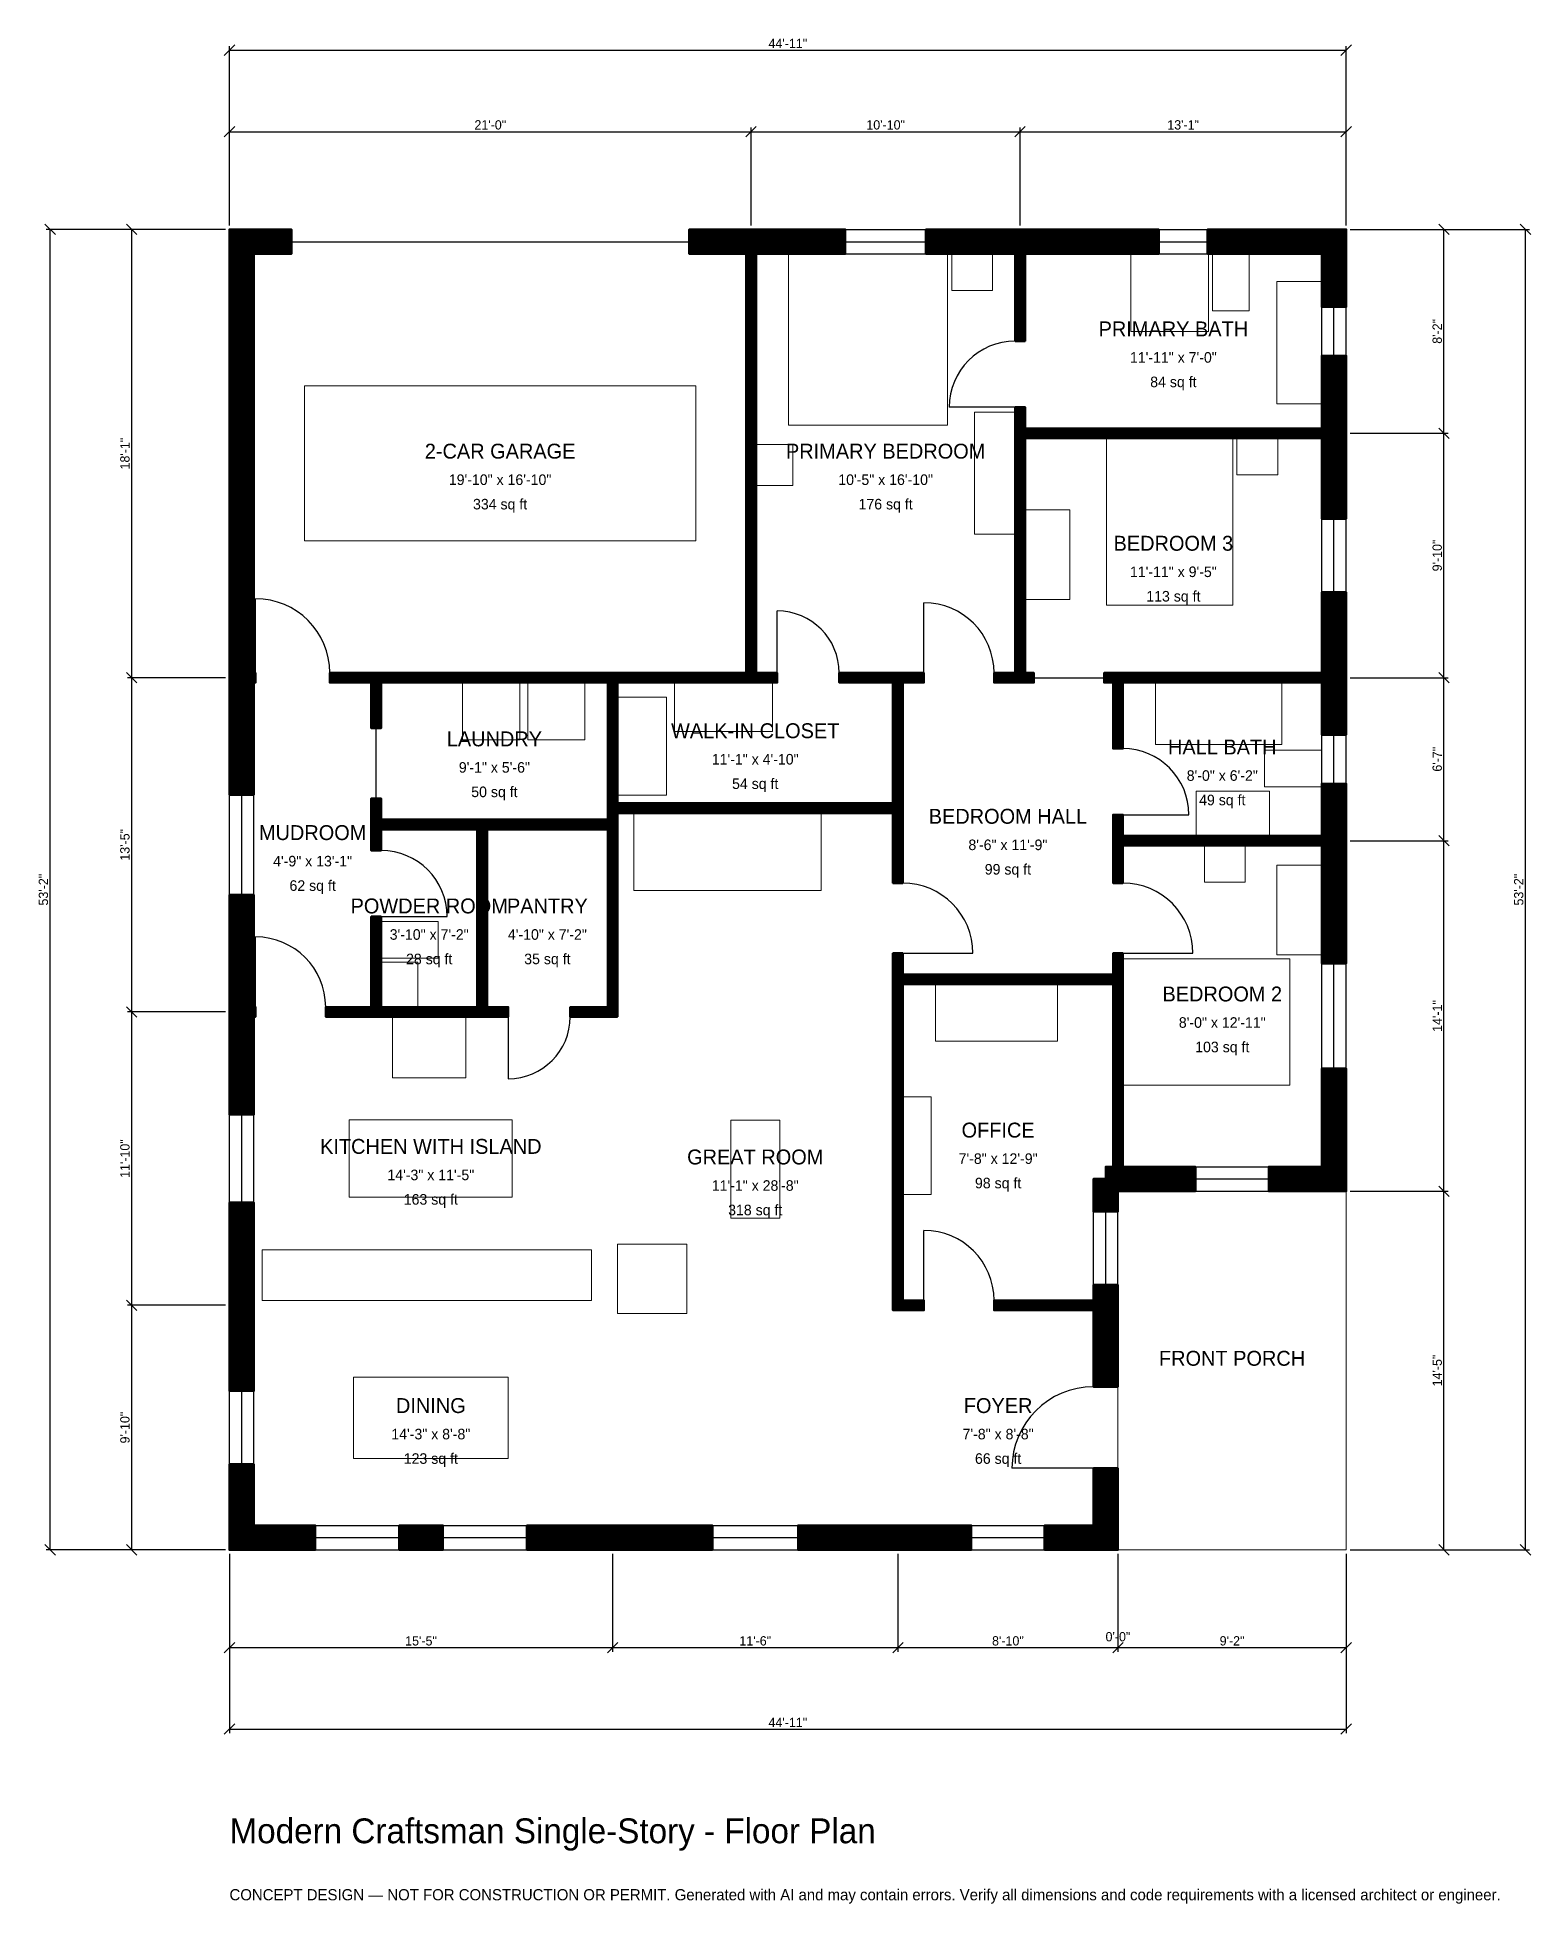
# Model space of a CAD drawing. Header units: inches. Extents: x -93 to 628, y -171 to 731.
import ezdxf
from ezdxf.enums import TextEntityAlignment as Align

# ---------------------------------------------------------------- set-up
doc = ezdxf.new("R2010")
doc.units = ezdxf.units.IN
doc.header["$MEASUREMENT"] = 0
doc.linetypes.add('DASHED', pattern=[0.6, 0.5, -0.1])
for name, color, linetype, lineweight in [('A-ANNO-DIMS', 1, 'Continuous', 13), ('A-ANNO-TEXT', 7, 'Continuous', 18), ('A-AREA-IDEN', 7, 'Continuous', 18), ('A-DOOR', 2, 'Continuous', 25), ('A-FLOR-FIXT', 9, 'Continuous', 13), ('A-FURN', 9, 'Continuous', 13), ('A-GLAZ', 4, 'Continuous', 25), ('A-SITE-PAVE', 8, 'Continuous', 13), ('A-WALL', 7, 'Continuous', 50), ('A-WALL-PATT', 8, 'Continuous', 13)]:
    doc.layers.add(name, color=color, linetype=linetype, lineweight=lineweight)
doc.dimstyles.new('PLAN', dxfattribs={"dimtxt": 4.5, "dimasz": 3, "dimexe": 2, "dimexo": 2, "dimgap": 1, "dimtad": 1, "dimdec": 0, "dimlunit": 4, "dimtsz": 2.5, "dimcen": 2.5, "dimclrd": 1, "dimclre": 1, "dimazin": 3, "dimtfac": 1, "dimtmove": 0, "dimatfit": 3})

msp = doc.modelspace()

# ---------------------------------------------------------------- hatches: boundary and pattern name
at = {"layer": 'A-WALL-PATT'}
h = msp.add_hatch(dxfattribs=at)
h.set_pattern_fill('ANSI31', color=8, scale=0.8)
h.paths.add_polyline_path([(0, 0), (0, 11.811), (0, 11.811), (0, 41.3386), (11.811, 41.3386), (11.811, 11.811), (41.4042, 11.811), (41.4042, 0), (11.811, 0), (11.811, 0), (0, 0), (0, 0), (0, 0)])
h.paths.add_polyline_path([(0, 112.2047), (0, 124.0157), (0, 167.7165), (11.811, 167.7165), (11.811, 124.0157), (11.811, 112.2047), (11.811, 76.7717), (0, 76.7717), (0, 112.2047)])
h.paths.add_polyline_path([(0, 253.937), (0, 257.4803), (0, 257.4803), (0, 262.2047), (0, 262.2047), (0, 265.748), (0, 316.3386), (11.811, 316.3386), (11.811, 265.748), (11.811, 262.2047), (12.5984, 262.2047), (12.5984, 257.4803), (11.811, 257.4803), (11.811, 253.937), (11.811, 210.2362), (0, 210.2362), (0, 253.937)])
h.paths.add_polyline_path([(0, 415.3543), (0, 418.8976), (0, 418.8976), (0, 423.622), (0, 423.622), (0, 427.1654), (0, 625.9843), (0, 625.9843), (0, 637.7953), (0, 637.7953), (0, 637.7953), (11.811, 637.7953), (11.811, 637.7953), (29.9213, 637.7953), (29.9213, 625.9843), (11.811, 625.9843), (11.811, 427.1654), (11.811, 423.622), (12.5984, 423.622), (12.5984, 418.8976), (11.811, 418.8976), (11.811, 415.3543), (11.811, 364.7638), (0, 364.7638), (0, 415.3543)])
h.paths.add_polyline_path([(246.063, 637.7953), (249.6063, 637.7953), (249.6063, 637.7953), (254.3307, 637.7953), (254.3307, 637.7953), (257.874, 637.7953), (297.4409, 637.7953), (297.4409, 625.9843), (257.874, 625.9843), (254.3307, 625.9843), (254.3307, 423.622), (264.5669, 423.622), (264.5669, 418.8976), (254.3307, 418.8976), (249.6063, 418.8976), (187.4016, 418.8976), (187.4016, 360.6299), (320.4724, 360.6299), (320.4724, 418.8976), (294.4882, 418.8976), (294.4882, 423.622), (320.4724, 423.622), (325.1969, 423.622), (335.4331, 423.622), (335.4331, 418.8976), (325.1969, 418.8976), (325.1969, 360.6299), (325.1969, 355.9055), (325.1969, 322.0472), (320.4724, 322.0472), (320.4724, 355.9055), (187.4016, 355.9055), (187.4016, 352.7559), (187.4016, 348.0315), (187.4016, 348.0315), (187.4016, 262.2047), (187.4016, 257.4803), (182.6772, 257.4803), (164.5669, 257.4803), (164.5669, 262.2047), (182.6772, 262.2047), (182.6772, 348.0315), (124.4094, 348.0315), (124.4094, 262.2047), (134.6457, 262.2047), (134.6457, 257.4803), (124.4094, 257.4803), (119.685, 257.4803), (73.2283, 257.4803), (68.5039, 257.4803), (46.4567, 257.4803), (46.4567, 262.2047), (68.5039, 262.2047), (68.5039, 305.9055), (73.2283, 305.9055), (73.2283, 262.2047), (119.685, 262.2047), (119.685, 348.0315), (73.2283, 348.0315), (73.2283, 337.7953), (68.5039, 337.7953), (68.5039, 348.0315), (68.5039, 348.0315), (68.5039, 352.7559), (68.5039, 362.9921), (73.2283, 362.9921), (73.2283, 352.7559), (119.685, 352.7559), (124.4094, 352.7559), (182.6772, 352.7559), (182.6772, 355.9055), (182.6772, 360.6299), (182.6772, 418.8976), (182.6772, 418.8976), (73.2283, 418.8976), (73.2283, 418.8976), (73.2283, 396.8504), (68.5039, 396.8504), (68.5039, 418.8976), (48.4252, 418.8976), (48.4252, 423.622), (68.5039, 423.622), (68.5039, 423.622), (187.4016, 423.622), (187.4016, 423.622), (249.6063, 423.622), (249.6063, 625.9843), (246.063, 625.9843), (222.0472, 625.9843), (222.0472, 637.7953), (246.063, 637.7953)])
h.paths.add_polyline_path([(375.9843, 637.7953), (379.5276, 637.7953), (379.5276, 637.7953), (384.252, 637.7953), (384.252, 637.7953), (387.7953, 637.7953), (448.8189, 637.7953), (448.8189, 625.9843), (387.7953, 625.9843), (384.252, 625.9843), (384.252, 583.8583), (379.5276, 583.8583), (379.5276, 625.9843), (375.9843, 625.9843), (336.4173, 625.9843), (336.4173, 637.7953), (375.9843, 637.7953)])
h.paths.add_polyline_path([(527.5591, 637.7953), (527.5591, 637.7953), (539.3701, 637.7953), (539.3701, 637.7953), (539.3701, 637.7953), (539.3701, 625.9843), (539.3701, 625.9843), (539.3701, 600.3937), (527.5591, 600.3937), (527.5591, 625.9843), (472.4409, 625.9843), (472.4409, 637.7953), (527.5591, 637.7953)])
h.paths.add_polyline_path([(539.3701, 545.2756), (539.3701, 541.7323), (539.3701, 541.7323), (539.3701, 537.0079), (539.3701, 537.0079), (539.3701, 533.4646), (539.3701, 498.0315), (527.5591, 498.0315), (527.5591, 533.4646), (527.5591, 537.0079), (384.252, 537.0079), (384.252, 423.622), (388.5827, 423.622), (388.5827, 418.8976), (384.252, 418.8976), (379.5276, 418.8976), (369.2913, 418.8976), (369.2913, 423.622), (379.5276, 423.622), (379.5276, 537.0079), (379.5276, 541.7323), (379.5276, 551.9685), (384.252, 551.9685), (384.252, 541.7323), (527.5591, 541.7323), (527.5591, 545.2756), (527.5591, 576.7717), (539.3701, 576.7717), (539.3701, 545.2756)])
h.paths.add_polyline_path([(539.3701, 427.1654), (539.3701, 423.622), (539.3701, 423.622), (539.3701, 418.8976), (539.3701, 418.8976), (539.3701, 415.3543), (539.3701, 393.7008), (527.5591, 393.7008), (527.5591, 415.3543), (527.5591, 418.8976), (431.4961, 418.8976), (431.4961, 387.0079), (426.7717, 387.0079), (426.7717, 418.8976), (422.4409, 418.8976), (422.4409, 423.622), (426.7717, 423.622), (426.7717, 423.622), (431.4961, 423.622), (527.5591, 423.622), (527.5591, 427.1654), (527.5591, 462.5984), (539.3701, 462.5984), (539.3701, 427.1654)])
h.paths.add_polyline_path([(539.3701, 348.4252), (539.3701, 344.8819), (539.3701, 344.8819), (539.3701, 340.1575), (539.3701, 340.1575), (539.3701, 336.6142), (539.3701, 283.2677), (527.5591, 283.2677), (527.5591, 336.6142), (527.5591, 340.1575), (431.4961, 340.1575), (431.4961, 322.0472), (426.7717, 322.0472), (426.7717, 340.1575), (426.7717, 344.8819), (426.7717, 355.1181), (431.4961, 355.1181), (431.4961, 344.8819), (527.5591, 344.8819), (527.5591, 348.4252), (527.5591, 370.0787), (539.3701, 370.0787), (539.3701, 348.4252)])
h.paths.add_polyline_path([(539.3701, 185.0394), (539.3701, 185.0394), (539.3701, 173.2283), (539.3701, 173.2283), (539.3701, 173.2283), (527.5591, 173.2283), (527.5591, 173.2283), (501.9685, 173.2283), (501.9685, 185.0394), (527.5591, 185.0394), (527.5591, 232.4803), (539.3701, 232.4803), (539.3701, 185.0394)])
h.paths.add_polyline_path([(431.4961, 173.2283), (431.4961, 173.2283), (429.1339, 173.2283), (429.1339, 170.8661), (429.1339, 170.8661), (429.1339, 163.3858), (417.3228, 163.3858), (417.3228, 179.1339), (423.2283, 179.1339), (423.2283, 185.0394), (426.7717, 185.0394), (426.7717, 273.2283), (325.1969, 273.2283), (325.1969, 120.4724), (335.4331, 120.4724), (335.4331, 115.748), (325.1969, 115.748), (320.4724, 115.748), (320.4724, 120.4724), (320.4724, 273.2283), (320.4724, 277.9528), (320.4724, 288.189), (325.1969, 288.189), (325.1969, 277.9528), (426.7717, 277.9528), (426.7717, 288.189), (431.4961, 288.189), (431.4961, 277.9528), (431.4961, 273.2283), (431.4961, 185.0394), (466.5354, 185.0394), (466.5354, 173.2283), (431.4961, 173.2283)])
h.paths.add_polyline_path([(429.1339, 124.0157), (429.1339, 120.4724), (429.1339, 120.4724), (429.1339, 115.748), (429.1339, 115.748), (429.1339, 112.2047), (429.1339, 78.7402), (417.3228, 78.7402), (417.3228, 112.2047), (417.3228, 115.748), (369.2913, 115.748), (369.2913, 120.4724), (417.3228, 120.4724), (417.3228, 124.0157), (417.3228, 127.9528), (429.1339, 127.9528), (429.1339, 124.0157)])
h.paths.add_polyline_path([(429.1339, 11.811), (429.1339, 11.811), (429.1339, 0), (429.1339, 0), (429.1339, 0), (417.3228, 0), (417.3228, 0), (393.7008, 0), (393.7008, 11.811), (417.3228, 11.811), (417.3228, 39.3701), (429.1339, 39.3701), (429.1339, 11.811)])
h.paths.add_polyline_path([(328.7402, 0), (316.9291, 0), (274.6063, 0), (274.6063, 11.811), (316.9291, 11.811), (328.7402, 11.811), (358.2677, 11.811), (358.2677, 0), (328.7402, 0)])
h.paths.add_polyline_path([(190.9449, 0), (179.1339, 0), (143.6352, 0), (143.6352, 11.811), (179.1339, 11.811), (190.9449, 11.811), (233.2677, 11.811), (233.2677, 0), (190.9449, 0)])
h.paths.add_polyline_path([(81.9554, 0), (81.9554, 11.811), (103.084, 11.811), (103.084, 0), (81.9554, 0)])

# ---------------------------------------------------------------- linework, layer by layer
at = {"layer": 'A-DOOR', "linetype": 'DASHED'}
msp.add_line((29.9213, 631.8898), (222.0472, 631.8898), dxfattribs=at)
at = {"layer": 'A-DOOR'}
for p, q in [((379.5276, 551.9685), (347.6378, 551.9685)), ((12.5984, 423.622), (12.5984, 459.4488)), ((264.5669, 423.622), (264.5669, 453.5433)), ((335.4331, 423.622), (335.4331, 457.4803)), ((388.5827, 421.2598), (422.4409, 421.2598)), ((70.8661, 362.9921), (70.8661, 396.8504)), ((431.4961, 355.1181), (463.3858, 355.1181)), ((73.2283, 305.9055), (105.1181, 305.9055)), ((12.5984, 262.2047), (12.5984, 296.063)), ((325.1969, 288.189), (359.0551, 288.189)), ((431.4961, 288.189), (465.3543, 288.189)), ((134.6457, 257.4803), (134.6457, 227.5591)), ((335.4331, 120.4724), (335.4331, 154.3307)), ((417.3228, 39.3701), (377.9528, 39.3701))]:
    msp.add_line(p, q, dxfattribs=at)
for centre, radius, start, end in [((379.5276, 551.9685), 31.8898, 90, 180), ((12.5984, 423.622), 35.8268, 0, 90), ((264.5669, 423.622), 29.9213, 0, 90), ((335.4331, 423.622), 33.8583, 0, 90), ((431.4961, 355.1181), 31.8898, 0, 90), ((73.2283, 305.9055), 31.8898, 0, 90), ((325.1969, 288.189), 33.8583, 0, 90), ((431.4961, 288.189), 33.8583, 0, 90), ((12.5984, 262.2047), 33.8583, 0, 90), ((134.6457, 257.4803), 29.9213, 270, 360), ((335.4331, 120.4724), 33.8583, 0, 90), ((417.3228, 39.3701), 39.3701, 90, 180)]:
    msp.add_arc(centre, radius, start, end, dxfattribs=at)
at = {"layer": 'A-FLOR-FIXT'}
for points in [[(435.4331, 588.5827), (472.8346, 588.5827), (472.8346, 625.9843), (435.4331, 625.9843)], [(474.8031, 598.4252), (492.5197, 598.4252), (492.5197, 625.9843), (474.8031, 625.9843)], [(505.9055, 553.5433), (527.5591, 553.5433), (527.5591, 612.5984), (505.9055, 612.5984)], [(447.2441, 388.9764), (508.2677, 388.9764), (508.2677, 418.8976), (447.2441, 418.8976)], [(500, 368.5039), (527.5591, 368.5039), (527.5591, 386.2205), (500, 386.2205)], [(466.9291, 344.8819), (502.3622, 344.8819), (502.3622, 366.5354), (466.9291, 366.5354)], [(73.2283, 285.8268), (100.7874, 285.8268), (100.7874, 303.5433), (73.2283, 303.5433)], [(73.2283, 262.2047), (90.9449, 262.2047), (90.9449, 283.8583), (73.2283, 283.8583)], [(57.874, 170.2756), (136.6142, 170.2756), (136.6142, 207.6772), (57.874, 207.6772)], [(15.748, 120.4724), (174.8031, 120.4724), (174.8031, 144.8819), (15.748, 144.8819)]]:
    msp.add_lwpolyline(points, close=True, dxfattribs=at)
at = {"layer": 'A-FURN'}
for points in [[(270.0787, 543.3071), (346.8504, 543.3071), (346.8504, 625.9843), (270.0787, 625.9843)], [(348.8189, 608.2677), (368.5039, 608.2677), (368.5039, 625.9843), (348.8189, 625.9843)], [(36.2205, 487.4016), (225.1969, 487.4016), (225.1969, 562.2047), (36.2205, 562.2047)], [(359.8425, 490.5512), (379.5276, 490.5512), (379.5276, 549.6063), (359.8425, 549.6063)], [(254.3307, 514.1732), (272.0472, 514.1732), (272.0472, 533.8583), (254.3307, 533.8583)], [(423.622, 456.2992), (484.6457, 456.2992), (484.6457, 537.0079), (423.622, 537.0079)], [(486.6142, 519.2913), (506.2992, 519.2913), (506.2992, 537.0079), (486.6142, 537.0079)], [(384.252, 459.0551), (405.9055, 459.0551), (405.9055, 502.3622), (384.252, 502.3622)], [(112.5984, 391.3386), (140.1575, 391.3386), (140.1575, 418.8976), (112.5984, 418.8976)], [(144.0945, 391.3386), (171.6535, 391.3386), (171.6535, 418.8976), (144.0945, 418.8976)], [(214.9606, 395.2756), (262.2047, 395.2756), (262.2047, 418.8976), (214.9606, 418.8976)], [(187.4016, 364.5669), (211.0236, 364.5669), (211.0236, 411.811), (187.4016, 411.811)], [(195.2756, 318.5039), (285.8268, 318.5039), (285.8268, 355.9055), (195.2756, 355.9055)], [(470.8661, 322.4409), (490.5512, 322.4409), (490.5512, 340.1575), (470.8661, 340.1575)], [(505.9055, 287.4016), (527.5591, 287.4016), (527.5591, 330.7087), (505.9055, 330.7087)], [(431.4961, 224.4094), (512.2047, 224.4094), (512.2047, 285.4331), (431.4961, 285.4331)], [(340.9449, 245.6693), (400, 245.6693), (400, 273.2283), (340.9449, 273.2283)], [(78.7402, 227.9528), (114.1732, 227.9528), (114.1732, 257.4803), (78.7402, 257.4803)], [(325.1969, 171.6535), (338.9764, 171.6535), (338.9764, 218.8976), (325.1969, 218.8976)], [(242.126, 160.2362), (265.748, 160.2362), (265.748, 207.4803), (242.126, 207.4803)], [(187.4016, 114.1732), (220.8661, 114.1732), (220.8661, 147.6378), (187.4016, 147.6378)], [(59.8425, 44.0945), (134.6457, 44.0945), (134.6457, 83.4646), (59.8425, 83.4646)]]:
    msp.add_lwpolyline(points, close=True, dxfattribs=at)
at = {"layer": 'A-GLAZ'}
for p, q in [((297.4409, 637.7953), (336.4173, 637.7953)), ((297.4409, 631.8898), (336.4173, 631.8898)), ((448.8189, 637.7953), (472.4409, 637.7953)), ((448.8189, 631.8898), (472.4409, 631.8898)), ((297.4409, 625.9843), (336.4173, 625.9843)), ((448.8189, 625.9843), (472.4409, 625.9843)), ((527.5591, 576.7717), (527.5591, 600.3937)), ((533.4646, 576.7717), (533.4646, 600.3937)), ((539.3701, 576.7717), (539.3701, 600.3937)), ((527.5591, 462.5984), (527.5591, 498.0315)), ((533.4646, 462.5984), (533.4646, 498.0315)), ((539.3701, 462.5984), (539.3701, 498.0315)), ((527.5591, 370.0787), (527.5591, 393.7008)), ((533.4646, 370.0787), (533.4646, 393.7008)), ((539.3701, 370.0787), (539.3701, 393.7008)), ((0, 316.3386), (0, 364.7638)), ((5.9055, 316.3386), (5.9055, 364.7638)), ((11.811, 316.3386), (11.811, 364.7638)), ((527.5591, 232.4803), (527.5591, 283.2677)), ((533.4646, 232.4803), (533.4646, 283.2677)), ((539.3701, 232.4803), (539.3701, 283.2677)), ((0, 167.7165), (0, 210.2362)), ((5.9055, 167.7165), (5.9055, 210.2362)), ((11.811, 167.7165), (11.811, 210.2362)), ((466.5354, 185.0394), (501.9685, 185.0394)), ((466.5354, 179.1339), (501.9685, 179.1339)), ((466.5354, 173.2283), (501.9685, 173.2283)), ((417.3228, 127.9528), (417.3228, 163.3858)), ((423.2283, 127.9528), (423.2283, 163.3858)), ((429.1339, 127.9528), (429.1339, 163.3858)), ((0, 41.3386), (0, 76.7717)), ((5.9055, 41.3386), (5.9055, 76.7717)), ((11.811, 41.3386), (11.811, 76.7717)), ((41.4042, 11.811), (81.9554, 11.811)), ((103.084, 11.811), (143.6352, 11.811)), ((233.2677, 11.811), (274.6063, 11.811)), ((358.2677, 11.811), (393.7008, 11.811)), ((41.4042, 5.9055), (81.9554, 5.9055)), ((41.4042, 0), (81.9554, 0)), ((103.084, 5.9055), (143.6352, 5.9055)), ((103.084, 0), (143.6352, 0)), ((233.2677, 5.9055), (274.6063, 5.9055)), ((233.2677, 0), (274.6063, 0)), ((358.2677, 5.9055), (393.7008, 5.9055)), ((358.2677, 0), (393.7008, 0))]:
    msp.add_line(p, q, dxfattribs=at)
at = {"layer": 'A-SITE-PAVE', "linetype": 'DASHED'}
msp.add_lwpolyline([(429.1339, 0), (539.3701, 0), (539.3701, 173.2283), (429.1339, 173.2283)], close=True, dxfattribs=at)
at = {"layer": 'A-WALL'}
for points in [[(0, 415.3543), (0, 418.8976), (0, 418.8976), (0, 423.622), (0, 423.622), (0, 427.1654), (0, 625.9843), (0, 625.9843), (0, 637.7953), (0, 637.7953), (0, 637.7953), (11.811, 637.7953), (11.811, 637.7953), (29.9213, 637.7953), (29.9213, 625.9843), (11.811, 625.9843), (11.811, 427.1654), (11.811, 423.622), (12.5984, 423.622), (12.5984, 418.8976), (11.811, 418.8976), (11.811, 415.3543), (11.811, 364.7638), (0, 364.7638), (0, 415.3543)], [(246.063, 637.7953), (249.6063, 637.7953), (249.6063, 637.7953), (254.3307, 637.7953), (254.3307, 637.7953), (257.874, 637.7953), (297.4409, 637.7953), (297.4409, 625.9843), (257.874, 625.9843), (254.3307, 625.9843), (254.3307, 423.622), (264.5669, 423.622), (264.5669, 418.8976), (254.3307, 418.8976), (249.6063, 418.8976), (187.4016, 418.8976), (187.4016, 360.6299), (320.4724, 360.6299), (320.4724, 418.8976), (294.4882, 418.8976), (294.4882, 423.622), (320.4724, 423.622), (325.1969, 423.622), (335.4331, 423.622), (335.4331, 418.8976), (325.1969, 418.8976), (325.1969, 360.6299), (325.1969, 355.9055), (325.1969, 322.0472), (320.4724, 322.0472), (320.4724, 355.9055), (187.4016, 355.9055), (187.4016, 352.7559), (187.4016, 348.0315), (187.4016, 348.0315), (187.4016, 262.2047), (187.4016, 257.4803), (182.6772, 257.4803), (164.5669, 257.4803), (164.5669, 262.2047), (182.6772, 262.2047), (182.6772, 348.0315), (124.4094, 348.0315), (124.4094, 262.2047), (134.6457, 262.2047), (134.6457, 257.4803), (124.4094, 257.4803), (119.685, 257.4803), (73.2283, 257.4803), (68.5039, 257.4803), (46.4567, 257.4803), (46.4567, 262.2047), (68.5039, 262.2047), (68.5039, 305.9055), (73.2283, 305.9055), (73.2283, 262.2047), (119.685, 262.2047), (119.685, 348.0315), (73.2283, 348.0315), (73.2283, 337.7953), (68.5039, 337.7953), (68.5039, 348.0315), (68.5039, 348.0315), (68.5039, 352.7559), (68.5039, 362.9921), (73.2283, 362.9921), (73.2283, 352.7559), (119.685, 352.7559), (124.4094, 352.7559), (182.6772, 352.7559), (182.6772, 355.9055), (182.6772, 360.6299), (182.6772, 418.8976), (182.6772, 418.8976), (73.2283, 418.8976), (73.2283, 418.8976), (73.2283, 396.8504), (68.5039, 396.8504), (68.5039, 418.8976), (48.4252, 418.8976), (48.4252, 423.622), (68.5039, 423.622), (68.5039, 423.622), (187.4016, 423.622), (187.4016, 423.622), (249.6063, 423.622), (249.6063, 625.9843), (246.063, 625.9843), (222.0472, 625.9843), (222.0472, 637.7953), (246.063, 637.7953)], [(375.9843, 637.7953), (379.5276, 637.7953), (379.5276, 637.7953), (384.252, 637.7953), (384.252, 637.7953), (387.7953, 637.7953), (448.8189, 637.7953), (448.8189, 625.9843), (387.7953, 625.9843), (384.252, 625.9843), (384.252, 583.8583), (379.5276, 583.8583), (379.5276, 625.9843), (375.9843, 625.9843), (336.4173, 625.9843), (336.4173, 637.7953), (375.9843, 637.7953)], [(527.5591, 637.7953), (527.5591, 637.7953), (539.3701, 637.7953), (539.3701, 637.7953), (539.3701, 637.7953), (539.3701, 625.9843), (539.3701, 625.9843), (539.3701, 600.3937), (527.5591, 600.3937), (527.5591, 625.9843), (472.4409, 625.9843), (472.4409, 637.7953), (527.5591, 637.7953)], [(539.3701, 545.2756), (539.3701, 541.7323), (539.3701, 541.7323), (539.3701, 537.0079), (539.3701, 537.0079), (539.3701, 533.4646), (539.3701, 498.0315), (527.5591, 498.0315), (527.5591, 533.4646), (527.5591, 537.0079), (384.252, 537.0079), (384.252, 423.622), (388.5827, 423.622), (388.5827, 418.8976), (384.252, 418.8976), (379.5276, 418.8976), (369.2913, 418.8976), (369.2913, 423.622), (379.5276, 423.622), (379.5276, 537.0079), (379.5276, 541.7323), (379.5276, 551.9685), (384.252, 551.9685), (384.252, 541.7323), (527.5591, 541.7323), (527.5591, 545.2756), (527.5591, 576.7717), (539.3701, 576.7717), (539.3701, 545.2756)], [(539.3701, 427.1654), (539.3701, 423.622), (539.3701, 423.622), (539.3701, 418.8976), (539.3701, 418.8976), (539.3701, 415.3543), (539.3701, 393.7008), (527.5591, 393.7008), (527.5591, 415.3543), (527.5591, 418.8976), (431.4961, 418.8976), (431.4961, 387.0079), (426.7717, 387.0079), (426.7717, 418.8976), (422.4409, 418.8976), (422.4409, 423.622), (426.7717, 423.622), (426.7717, 423.622), (431.4961, 423.622), (527.5591, 423.622), (527.5591, 427.1654), (527.5591, 462.5984), (539.3701, 462.5984), (539.3701, 427.1654)], [(539.3701, 348.4252), (539.3701, 344.8819), (539.3701, 344.8819), (539.3701, 340.1575), (539.3701, 340.1575), (539.3701, 336.6142), (539.3701, 283.2677), (527.5591, 283.2677), (527.5591, 336.6142), (527.5591, 340.1575), (431.4961, 340.1575), (431.4961, 322.0472), (426.7717, 322.0472), (426.7717, 340.1575), (426.7717, 344.8819), (426.7717, 355.1181), (431.4961, 355.1181), (431.4961, 344.8819), (527.5591, 344.8819), (527.5591, 348.4252), (527.5591, 370.0787), (539.3701, 370.0787), (539.3701, 348.4252)], [(0, 253.937), (0, 257.4803), (0, 257.4803), (0, 262.2047), (0, 262.2047), (0, 265.748), (0, 316.3386), (11.811, 316.3386), (11.811, 265.748), (11.811, 262.2047), (12.5984, 262.2047), (12.5984, 257.4803), (11.811, 257.4803), (11.811, 253.937), (11.811, 210.2362), (0, 210.2362), (0, 253.937)], [(431.4961, 173.2283), (431.4961, 173.2283), (429.1339, 173.2283), (429.1339, 170.8661), (429.1339, 170.8661), (429.1339, 163.3858), (417.3228, 163.3858), (417.3228, 179.1339), (423.2283, 179.1339), (423.2283, 185.0394), (426.7717, 185.0394), (426.7717, 273.2283), (325.1969, 273.2283), (325.1969, 120.4724), (335.4331, 120.4724), (335.4331, 115.748), (325.1969, 115.748), (320.4724, 115.748), (320.4724, 120.4724), (320.4724, 273.2283), (320.4724, 277.9528), (320.4724, 288.189), (325.1969, 288.189), (325.1969, 277.9528), (426.7717, 277.9528), (426.7717, 288.189), (431.4961, 288.189), (431.4961, 277.9528), (431.4961, 273.2283), (431.4961, 185.0394), (466.5354, 185.0394), (466.5354, 173.2283), (431.4961, 173.2283)], [(539.3701, 185.0394), (539.3701, 185.0394), (539.3701, 173.2283), (539.3701, 173.2283), (539.3701, 173.2283), (527.5591, 173.2283), (527.5591, 173.2283), (501.9685, 173.2283), (501.9685, 185.0394), (527.5591, 185.0394), (527.5591, 232.4803), (539.3701, 232.4803), (539.3701, 185.0394)], [(0, 112.2047), (0, 124.0157), (0, 167.7165), (11.811, 167.7165), (11.811, 124.0157), (11.811, 112.2047), (11.811, 76.7717), (0, 76.7717), (0, 112.2047)], [(429.1339, 124.0157), (429.1339, 120.4724), (429.1339, 120.4724), (429.1339, 115.748), (429.1339, 115.748), (429.1339, 112.2047), (429.1339, 78.7402), (417.3228, 78.7402), (417.3228, 112.2047), (417.3228, 115.748), (369.2913, 115.748), (369.2913, 120.4724), (417.3228, 120.4724), (417.3228, 124.0157), (417.3228, 127.9528), (429.1339, 127.9528), (429.1339, 124.0157)], [(0, 0), (0, 11.811), (0, 11.811), (0, 41.3386), (11.811, 41.3386), (11.811, 11.811), (41.4042, 11.811), (41.4042, 0), (11.811, 0), (11.811, 0), (0, 0), (0, 0), (0, 0)], [(429.1339, 11.811), (429.1339, 11.811), (429.1339, 0), (429.1339, 0), (429.1339, 0), (417.3228, 0), (417.3228, 0), (393.7008, 0), (393.7008, 11.811), (417.3228, 11.811), (417.3228, 39.3701), (429.1339, 39.3701), (429.1339, 11.811)], [(81.9554, 0), (81.9554, 11.811), (103.084, 11.811), (103.084, 0), (81.9554, 0)], [(190.9449, 0), (179.1339, 0), (143.6352, 0), (143.6352, 11.811), (179.1339, 11.811), (190.9449, 11.811), (233.2677, 11.811), (233.2677, 0), (190.9449, 0)], [(328.7402, 0), (316.9291, 0), (274.6063, 0), (274.6063, 11.811), (316.9291, 11.811), (328.7402, 11.811), (358.2677, 11.811), (358.2677, 0), (328.7402, 0)]]:
    msp.add_lwpolyline(points, close=True, dxfattribs=at)

# ---------------------------------------------------------------- texts
at = {"layer": 'A-ANNO-TEXT'}
for s, height, p in [('Modern Craftsman Single-Story - Floor Plan', 12, (0, -141.7323)), ('CONCEPT DESIGN — NOT FOR CONSTRUCTION OR PERMIT. Generated with AI and may contain errors. Verify all dimensions and code requirements with a licensed architect or engineer.', 5.4, (0, -169.2913))]:
    msp.add_text(s, height=height, dxfattribs=at).set_placement(p)
at = {"layer": 'A-AREA-IDEN'}
for s, height, p in [('PRIMARY BATH', 7.2, (455.9055, 589.7638)), ('11\'-11" x 7\'-0"', 5.1, (455.9055, 575.9843)), ('84 sq ft', 5.1, (455.9055, 564.1732)), ('2-CAR GARAGE', 7.2, (130.7087, 530.7087)), ('PRIMARY BEDROOM', 7.2, (316.9291, 530.7087)), ('19\'-10" x 16\'-10"', 5.1, (130.7087, 516.9291)), ('10\'-5" x 16\'-10"', 5.1, (316.9291, 516.9291)), ('334 sq ft', 5.1, (130.7087, 505.1181)), ('176 sq ft', 5.1, (316.9291, 505.1181)), ('BEDROOM 3', 7.2, (455.9055, 486.2205)), ('11\'-11" x 9\'-5"', 5.1, (455.9055, 472.4409)), ('113 sq ft', 5.1, (455.9055, 460.6299)), ('WALK-IN CLOSET', 7.2, (253.937, 395.6693)), ('LAUNDRY', 7.2, (127.9528, 391.7323)), ('HALL BATH', 7.2, (479.5276, 387.7953)), ('9\'-1" x 5\'-6"', 5.1, (127.9528, 377.9528)), ('11\'-1" x 4\'-10"', 5.1, (253.937, 381.8898)), ('54 sq ft', 5.1, (253.937, 370.0787)), ('8\'-0" x 6\'-2"', 5.1, (479.5276, 374.0157)), ('50 sq ft', 5.1, (127.9528, 366.1417)), ('49 sq ft', 5.1, (479.5276, 362.2047)), ('BEDROOM HALL', 7.2, (375.9843, 354.3307)), ('MUDROOM', 7.2, (40.1575, 346.4567)), ('8\'-6" x 11\'-9"', 5.1, (375.9843, 340.5512)), ('4\'-9" x 13\'-1"', 5.1, (40.1575, 332.6772)), ('99 sq ft', 5.1, (375.9843, 328.7402)), ('62 sq ft', 5.1, (40.1575, 320.8661)), ('POWDER ROOM', 7.2, (96.4567, 311.0236)), ('PANTRY', 7.2, (153.5433, 311.0236)), ('3\'-10" x 7\'-2"', 5.1, (96.4567, 297.2441)), ('4\'-10" x 7\'-2"', 5.1, (153.5433, 297.2441)), ('28 sq ft', 5.1, (96.4567, 285.4331)), ('35 sq ft', 5.1, (153.5433, 285.4331)), ('BEDROOM 2', 7.2, (479.5276, 268.5039)), ('8\'-0" x 12\'-11"', 5.1, (479.5276, 254.7244)), ('103 sq ft', 5.1, (479.5276, 242.9134)), ('KITCHEN WITH ISLAND', 7.2, (97.2441, 194.8819)), ('OFFICE', 7.2, (371.2598, 202.7559)), ('GREAT ROOM', 7.2, (253.937, 189.7638)), ('7\'-8" x 12\'-9"', 5.1, (371.2598, 188.9764)), ('14\'-3" x 11\'-5"', 5.1, (97.2441, 181.1024)), ('163 sq ft', 5.1, (97.2441, 169.2913)), ('11\'-1" x 28\'-8"', 5.1, (253.937, 175.9843)), ('98 sq ft', 5.1, (371.2598, 177.1654)), ('318 sq ft', 5.1, (253.937, 164.1732)), ('FRONT PORCH', 7.2, (484.252, 92.5197)), ('DINING', 7.2, (97.2441, 69.685)), ('FOYER', 7.2, (371.2598, 69.685)), ('14\'-3" x 8\'-8"', 5.1, (97.2441, 55.9055)), ('7\'-8" x 8\'-8"', 5.1, (371.2598, 55.9055)), ('123 sq ft', 5.1, (97.2441, 44.0945)), ('66 sq ft', 5.1, (371.2598, 44.0945))]:
    msp.add_text(s, height=height, dxfattribs=at).set_placement(p, align=Align.MIDDLE_CENTER)

# ---------------------------------------------------------------- dimensions: what is measured, and where the dimension line sits
at = {"layer": 'A-ANNO-DIMS'}
for base, p1, p2, text in [((0, 724.4094), (0, 637.7953), (539.3701, 637.7953), '44\'-11"'), ((0, 685.0394), (0, 637.7953), (251.9685, 637.7953), '21\'-0"'), ((251.9685, 685.0394), (251.9685, 637.7953), (381.8898, 637.7953), '10\'-10"'), ((381.8898, 685.0394), (381.8898, 637.7953), (539.3701, 637.7953), '13\'-1"'), ((0, -47.2441), (0, 0), (185.0394, 0), '15\'-5"'), ((0, -86.6142), (0, 0), (539.3701, 0), '44\'-11"'), ((185.0394, -47.2441), (185.0394, 0), (322.8346, 0), '11\'-6"'), ((322.8346, -47.2441), (322.8346, 0), (429.1339, 0), '8\'-10"'), ((429.1339, -47.2441), (429.1339, 0), (429.1339, 0), '0\'-0"'), ((429.1339, -47.2441), (429.1339, 0), (539.3701, 0), '9\'-2"')]:
    msp.add_linear_dim(base=base, p1=p1, p2=p2, text=text, dimstyle='PLAN', dxfattribs=at).render()
for base, p1, p2, text in [((-86.6142, 0), (0, 0), (0, 637.7953), '53\'-2"'), ((-47.2441, 421.2598), (0, 421.2598), (0, 637.7953), '18\'-1"'), ((586.6142, 539.3701), (539.3701, 539.3701), (539.3701, 637.7953), '8\'-2"'), ((625.9843, 0), (539.3701, 0), (539.3701, 637.7953), '53\'-2"'), ((586.6142, 421.2598), (539.3701, 421.2598), (539.3701, 539.3701), '9\'-10"'), ((-47.2441, 259.8425), (0, 259.8425), (0, 421.2598), '13\'-5"'), ((586.6142, 342.5197), (539.3701, 342.5197), (539.3701, 421.2598), '6\'-7"'), ((586.6142, 173.2283), (539.3701, 173.2283), (539.3701, 342.5197), '14\'-1"'), ((-47.2441, 118.1102), (0, 118.1102), (0, 259.8425), '11\'-10"'), ((586.6142, 0), (539.3701, 0), (539.3701, 173.2283), '14\'-5"'), ((-47.2441, 0), (0, 0), (0, 118.1102), '9\'-10"')]:
    msp.add_linear_dim(base=base, p1=p1, p2=p2, angle=90, text=text, dimstyle='PLAN', dxfattribs=at).render()

doc.saveas('drawing.dxf')
